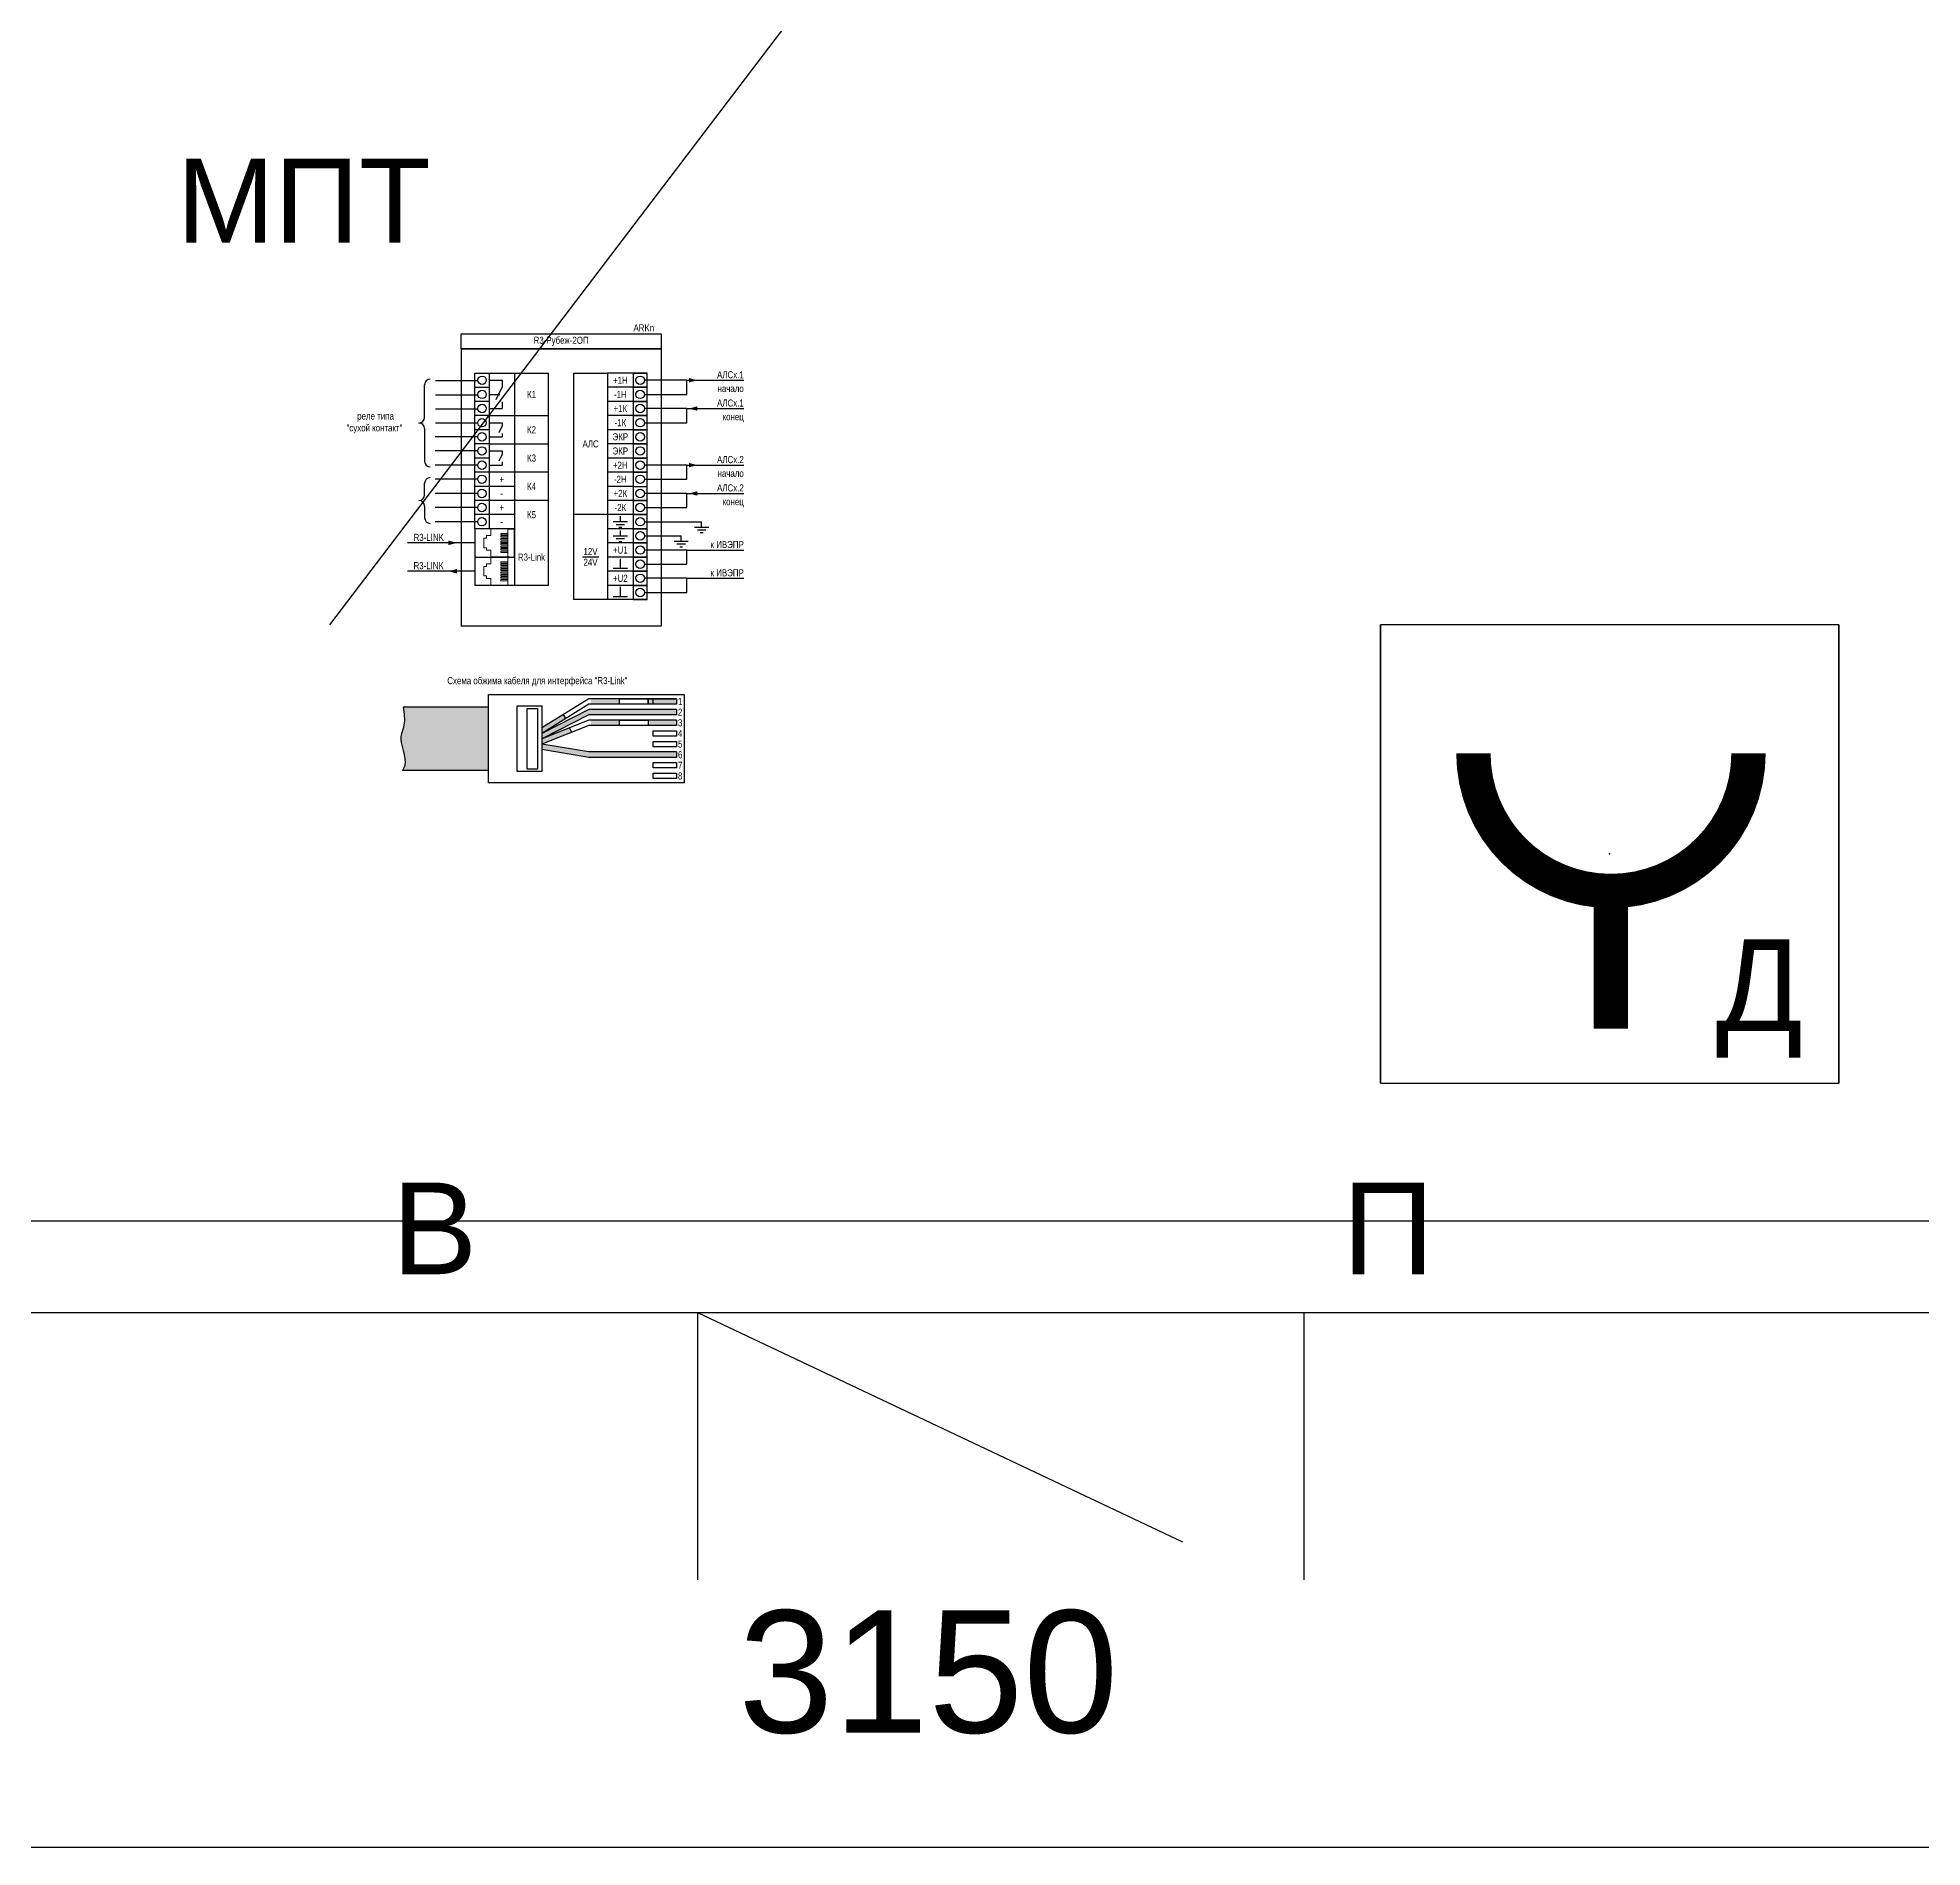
# Model space of a CAD drawing. Header units: millimetres. Extents: x 0 to 351840, y -132678 to 32417.
# Drawn here: x 2754.68 to 2779.35, y 200.5 to 224.18 of the extents above; entities that cross this region are included whole.
import ezdxf
from ezdxf.enums import TextEntityAlignment as Align

# ---------------------------------------------------------------- set-up
doc = ezdxf.new("R2010")
doc.units = ezdxf.units.MM
for name, color, linetype in [('AGPT-MARK', 7, 'Continuous'), ('AGPT-SCHEME', 3, 'Continuous'), ('AGPT-ZONE', 7, 'Continuous')]:
    doc.layers.add(name, color=color, linetype=linetype)
doc.layers.add('RC-Дымоудаление', color=1, linetype='Continuous', lineweight=30)
doc.layers.add('RC-Схемы', color=7, linetype='Continuous', lineweight=0)
doc.styles.add('AGPT', font='arial.ttf')
doc.styles.add('RubezhCAD', font='arial.ttf', dxfattribs={"width": 0.8})
doc.styles.get("Standard").update_dxf_attribs({"font": 'arial.ttf'})

# ---------------------------------------------------------------- blocks, each defined once
blk = doc.blocks.new('разьем')
for p, q in [((0, -1000), (0, 0)), ((-753, -332), (-854, -332)), ((-854, -668), (-854, -333)), ((-600, -242), (-753, -242)), ((-753, -242), (-753, -332)), ((-600, 0), (-600, -242)), ((-254, -210), (-254, -163)), ((0, -163), (-254, -163)), ((0, -210), (-254, -210)), ((-254, -299), (-254, -253)), ((0, -253), (-254, -253)), ((0, -299), (-254, -299)), ((-254, -389), (-254, -343)), ((0, -343), (-254, -343)), ((0, -389), (-254, -389)), ((-254, -479), (-254, -432)), ((0, -432), (-254, -432)), ((0, -479), (-254, -479)), ((-254, -568), (-254, -522)), ((0, -522), (-254, -522)), ((0, -568), (-254, -568)), ((-254, -658), (-254, -612)), ((0, -612), (-254, -612)), ((0, -658), (-254, -658)), ((-753, -668), (-854, -668)), ((-753, -758), (-753, -668)), ((-600, -758), (-753, -758)), ((-600, -1000), (-600, -758)), ((-254, -748), (-254, -701)), ((0, -701), (-254, -701)), ((0, -748), (-254, -748)), ((-254, -838), (-254, -791)), ((0, -791), (-254, -791)), ((0, -838), (-254, -838))]:
    blk.add_line(p, q)
blk = doc.blocks.new('RC-TSP-RUBEZH-R3-2OP-1')
h = blk.add_hatch(color=256)
h.dxf.hatch_style = 1
h.set_gradient(color1=(255, 127, 0), color2=(255, 127, 0), tint=1)
h.paths.add_polyline_path([(21.45, -55.08), (21.45, -53.18), (11.37, -53.18), (11.37, -55.08)])
h = blk.add_hatch(color=256)
h.dxf.hatch_style = 1
h.set_gradient(color1=(255, 127, 0), color2=(255, 127, 0), tint=1)
h.paths.add_polyline_path([(41.61, -55.08), (41.61, -53.18), (31.53, -53.18), (31.53, -55.08)])
h = blk.add_hatch(color=256)
h.dxf.hatch_style = 1
h.set_gradient(color1=(51, 51, 51), color2=(132, 132, 132), rotation=90, tint=1, name='CYLINDER')
edge = h.paths.add_edge_path()
edge.add_line((-24.87, -78.47), (-24.87, -56.1))
edge.add_line((-24.87, -56.1), (-54.98, -56.1))
edge.add_spline(control_points=[(-54.98, -56.1), (-54.7, -58.31), (-54.17, -62.4), (-57.33, -68.27), (-52.98, -75.39), (-55.19, -78.4), (-55.22, -78.44)], knot_values=[0, 0, 0, 0, 258.286067, 479.760953, 905.2685, 910.498265, 910.498265, 910.498265, 910.498265], degree=3, periodic=0)
edge.add_line((-55.24, -78.47), (-24.87, -78.47))
h = blk.add_hatch(color=256)
h.dxf.hatch_style = 1
h.set_gradient(color1=(255, 127, 0), color2=(255, 127, 0), tint=1)
h.paths.add_polyline_path([(10.62, -56.94), (-6.02, -65.39), (-6.02, -67.29), (10.62, -58.83), (41.61, -58.83), (41.61, -56.94)])
h = blk.add_hatch(color=256)
h.dxf.hatch_style = 1
h.set_gradient(color1=(255, 127, 0), color2=(255, 127, 0), tint=1)
h.paths.add_polyline_path([(-6.02, -63.49), (-6.02, -65.39), (2.49, -60.11), (1.64, -58.74)])
h = blk.add_hatch(color=256)
h.dxf.hatch_style = 1
h.set_gradient(color1=(51, 204, 0), color2=(51, 204, 0), tint=1)
h.paths.add_polyline_path([(4.47, -65.03), (3.82, -63.39), (-6.02, -67.29), (-6.02, -69.18)])
h = blk.add_hatch(color=256)
h.dxf.hatch_style = 1
h.set_gradient(color1=(51, 204, 0), color2=(51, 204, 0), tint=1)
h.paths.add_polyline_path([(21.45, -62.59), (21.45, -60.7), (11.37, -60.7), (11.37, -62.59)])
h = blk.add_hatch(color=256)
h.dxf.hatch_style = 1
h.set_gradient(color1=(51, 204, 0), color2=(51, 204, 0), tint=1)
h.paths.add_polyline_path([(41.61, -62.59), (41.61, -60.7), (31.53, -60.7), (31.53, -62.59)])
h = blk.add_hatch(color=256)
h.dxf.hatch_style = 1
h.set_gradient(color1=(51, 204, 0), color2=(51, 204, 0), tint=1)
h.paths.add_polyline_path([(10.62, -71.98), (-6.02, -69.18), (-6.02, -71.08), (10.62, -73.87), (41.61, -73.87), (41.61, -71.98)])
for p, q in [((-34.55, 70.47), (-34.55, -27.5)), ((-29.67, 21.91), (-29.67, 61.91)), ((-47.46, 46.3), (-47.46, 57.78)), ((-28.64, 59.19), (-43.64, 59.19)), ((-28.64, 54.19), (-43.64, 54.19)), ((-24.66, 59.41), (-20.08, 59.41)), ((-24.66, 54.41), (-20.86, 54.41)), ((-20.08, 57.09), (-22.3, 52.52)), ((-20.08, 59.41), (-20.08, 57.09)), ((45.24, 59.41), (30.24, 59.41)), ((30.24, 54.41), (45.24, 54.41)), ((45.24, 54.41), (45.24, 59.41)), ((45.24, 59.41), (65.37, 59.41)), ((45.24, 54.41), (45.24, 59.41)), ((-28.64, 49.19), (-43.64, 49.19)), ((-24.66, 49.41), (-20.08, 49.41)), ((-20.08, 51.74), (-20.08, 49.41)), ((45.23, 49.41), (30.23, 49.41)), ((45.23, 44.41), (45.23, 49.41)), ((45.23, 49.41), (65.37, 49.41)), ((-47.46, 42.3), (-47.46, 30.82)), ((-28.65, 44.19), (-43.65, 44.19)), ((-24.65, 44.41), (-20.06, 44.41)), ((-20.06, 43.25), (-21.22, 40.87)), ((-20.09, 40.58), (-20.09, 39.41)), ((-20.06, 44.41), (-20.06, 43.25)), ((30.23, 44.41), (45.23, 44.41)), ((-28.67, 39.41), (-43.67, 39.41)), ((-28.67, 34.41), (-43.67, 34.41)), ((-24.67, 39.41), (-20.09, 39.41)), ((-24.65, 34.41), (-20.06, 34.41)), ((-20.06, 34.41), (-20.06, 33.25)), ((-28.67, 29.41), (-43.67, 29.41)), ((-24.67, 29.41), (-20.09, 29.41)), ((-20.06, 33.25), (-21.22, 30.87)), ((-20.09, 30.58), (-20.09, 29.41)), ((-3.67, 6.91), (-3.66, 26.91)), ((45.24, 29.41), (30.24, 29.41)), ((45.24, 24.41), (45.24, 29.41)), ((45.24, 29.41), (65.37, 29.41)), ((45.24, 24.41), (45.24, 29.41)), ((-47.46, 18.91), (-47.46, 23)), ((-28.69, 24.41), (-43.69, 24.41)), ((30.24, 24.41), (45.24, 24.41)), ((-47.46, 14.91), (-47.46, 10.83)), ((-28.69, 19.41), (-43.69, 19.41)), ((-28.69, 14.41), (-43.69, 14.41)), ((45.23, 19.41), (30.23, 19.41)), ((30.23, 14.41), (45.24, 14.41)), ((45.23, 14.41), (45.23, 19.41)), ((45.23, 19.41), (65.37, 19.41)), ((-28.69, 9.41), (-43.69, 9.41)), ((-18.01, 6.91), (-15.68, 6.91)), ((-15.68, 6.91), (-15.68, -13.09)), ((17.22, 11.91), (5.22, 11.91)), ((30.23, 9.41), (50.47, 9.41)), ((-29.69, 1.93), (-53.46, 1.93)), ((30.24, 4.41), (43.21, 4.41)), ((-29.69, -3.09), (-29.69, -13.09)), ((-17.41, -3.09), (-24.01, -3.09)), ((14.11, -3.09), (8.34, -3.09)), ((45.24, -0.59), (30.24, -0.59)), ((30.24, -5.59), (45.24, -5.59)), ((45.24, -5.59), (45.24, -0.59)), ((45.24, -0.59), (65.37, -0.59)), ((45.24, -5.59), (45.24, -0.59)), ((45.24, -5.59), (45.24, -0.59)), ((-29.68, -8.1), (-53.46, -8.07)), ((-3.67, -13.09), (-29.69, -13.09)), ((45.24, -10.59), (30.24, -10.59)), ((45.24, -15.59), (45.24, -10.59)), ((45.24, -10.59), (65.37, -10.59)), ((45.24, -15.59), (45.24, -10.59)), ((45.24, -15.59), (45.24, -10.59)), ((17.22, -18.09), (5.22, -18.09)), ((30.24, -15.59), (45.24, -15.59)), ((10.62, -53.18), (-6.02, -63.49)), ((41.61, -53.18), (10.62, -53.18)), ((-24.87, -56.1), (-54.98, -56.1)), ((-24.87, -59.33), (-24.87, -56.1)), ((10.62, -55.08), (-6.02, -65.39)), ((10.62, -56.94), (-6.02, -65.39)), ((10.62, -58.83), (-6.02, -67.29)), ((2.49, -60.11), (1.64, -58.74)), ((33.34, -55.08), (10.62, -55.08)), ((41.61, -56.94), (10.62, -56.94)), ((41.61, -58.83), (10.62, -58.83)), ((41.61, -56.94), (41.61, -58.83)), ((10.62, -60.7), (-6.02, -67.29)), ((10.62, -62.59), (-6.02, -69.18)), ((3.82, -63.39), (4.47, -65.03)), ((41.61, -60.7), (10.62, -60.7)), ((41.61, -62.59), (10.62, -62.59)), ((41.61, -60.7), (41.61, -62.59)), ((10.62, -71.98), (-6.02, -69.18)), ((10.62, -73.87), (-6.02, -71.08)), ((41.61, -71.98), (10.62, -71.98)), ((41.61, -71.98), (41.61, -73.87)), ((-24.87, -78.47), (-55.25, -78.47)), ((41.61, -73.87), (10.62, -73.87))]:
    blk.add_line(p, q)
for points in [[(-34.55, 75.87), (36.11, 75.87), (36.11, 70.47), (-34.55, 70.47)], [(-29.69, -3.09), (-15.68, -3.09), (-15.68, 6.91), (-29.69, 6.91)], [(-24.87, -51.7), (44.3, -51.67), (44.3, -82.84), (-24.87, -82.87)], [(21.45, -53.18), (31.53, -53.18), (31.53, -55.08), (21.45, -55.08)], [(31.53, -53.18), (41.61, -53.18), (41.61, -55.08), (31.53, -55.08)], [(33.34, -53.18), (41.61, -53.18), (41.61, -55.08), (33.34, -55.08)], [(-14.69, -55.69), (-6.02, -55.69), (-6.02, -78.88), (-14.69, -78.88)], [(-7.53, -78), (-11.22, -78), (-11.22, -56.57), (-7.53, -56.57)], [(21.45, -60.7), (31.53, -60.7), (31.53, -62.59), (21.45, -62.59)], [(33.34, -64.46), (41.61, -64.46), (41.61, -66.35), (33.34, -66.35)], [(33.34, -68.22), (41.61, -68.22), (41.61, -70.11), (33.34, -70.11)], [(33.34, -75.74), (41.61, -75.74), (41.61, -77.63), (33.34, -77.63)], [(33.34, -79.5), (41.61, -79.5), (41.61, -81.39), (33.34, -81.39)]]:
    blk.add_lwpolyline(points, close=True)
for points in [[(-34.55, 70.47), (36.11, 70.47)], [(36.11, 70.47), (36.11, -27.5)], [(-29.67, 61.91), (-24.66, 61.91)], [(-24.67, 61.91), (-15.67, 61.91)], [(-24.66, 61.91), (-24.66, 56.91)], [(-15.67, 61.91), (-15.67, 46.91)], [(-15.67, 61.91), (-3.66, 61.91)], [(-3.66, 46.91), (-3.66, 61.91)], [(5.22, 61.91), (17.23, 61.91)], [(5.22, 61.91), (5.22, -18.09)], [(26.24, 61.91), (17.23, 61.91)], [(26.23, 61.91), (17.23, 61.91)], [(17.23, 61.91), (17.23, 56.91)], [(31.23, 61.91), (26.23, 61.91)], [(26.23, 61.91), (26.23, 56.91)], [(26.24, 61.91), (31.24, 61.91)], [(31.24, 56.91), (31.24, 61.91)], [(-29.67, 56.91), (-24.66, 56.91)], [(-24.66, 56.91), (-24.66, 51.91)], [(26.23, 56.91), (17.22, 56.91)], [(26.23, 56.91), (17.23, 56.91)], [(17.23, 56.91), (17.23, 51.91)], [(26.24, 56.91), (17.23, 56.91)], [(31.23, 56.91), (26.23, 56.91)], [(26.23, 56.91), (26.23, 51.91)], [(31.23, 56.91), (26.23, 56.91)], [(26.24, 56.91), (31.24, 56.91)], [(31.24, 51.91), (31.24, 56.91)], [(-24.66, 51.91), (-29.67, 51.91)], [(-24.66, 46.91), (-29.67, 46.91)], [(-29.67, 41.91), (-29.67, 46.91)], [(-25.33, 46.91), (-3.66, 46.91)], [(-24.66, 51.91), (-24.66, 46.91)], [(-24.66, 46.91), (-24.66, 41.91)], [(-15.67, 46.91), (-3.66, 46.91)], [(-15.67, 46.91), (-15.67, 36.91)], [(-15.67, 46.91), (-3.66, 46.91)], [(-3.66, 26.91), (-3.66, 46.91)], [(26.23, 51.91), (17.22, 51.91)], [(26.23, 46.91), (17.22, 46.91)], [(26.23, 51.91), (17.23, 51.91)], [(17.23, 51.91), (17.23, 46.91)], [(26.24, 51.91), (17.23, 51.91)], [(26.23, 46.91), (17.23, 46.91)], [(17.23, 46.91), (17.23, 41.91)], [(26.24, 46.91), (17.23, 46.91)], [(26.23, 51.91), (26.23, 46.91)], [(31.23, 51.91), (26.23, 51.91)], [(31.23, 46.91), (26.23, 46.91)], [(26.23, 46.91), (26.23, 41.91)], [(26.24, 51.91), (31.24, 51.91)], [(26.24, 46.91), (31.24, 46.91)], [(31.24, 46.91), (31.24, 51.91)], [(31.24, 41.91), (31.24, 46.91)], [(-24.67, 41.91), (-29.67, 41.91)], [(-29.67, 36.91), (-29.67, 41.91)], [(-24.67, 41.91), (-29.67, 41.91)], [(-24.67, 41.91), (-24.67, 36.91)], [(26.23, 41.91), (17.22, 41.91)], [(26.23, 41.91), (17.23, 41.91)], [(17.23, 41.91), (17.23, 36.91)], [(26.24, 41.91), (17.23, 41.91)], [(26.23, 41.91), (26.23, 36.91)], [(31.23, 41.91), (26.23, 41.91)], [(26.24, 41.91), (31.24, 41.91)], [(31.24, 36.91), (31.24, 41.91)], [(-24.67, 36.91), (-29.67, 36.91)], [(-24.67, 36.91), (-29.67, 36.91)], [(-29.67, 31.91), (-29.67, 36.91)], [(-24.67, 36.91), (-3.66, 36.91)], [(-24.67, 36.91), (-24.67, 31.91)], [(-15.67, 36.91), (-15.67, 26.91)], [(-15.66, 36.91), (-3.66, 36.91)], [(26.23, 36.91), (17.23, 36.91)], [(26.24, 36.91), (17.23, 36.91)], [(17.23, 36.91), (17.23, 31.91)], [(31.24, 36.91), (26.23, 36.91)], [(26.24, 36.91), (31.24, 36.91)], [(26.24, 36.91), (26.24, 31.91)], [(31.24, 31.91), (31.24, 36.91)], [(-29.69, 21.91), (-29.69, 26.91)], [(-3.66, 26.91), (-29.69, 26.91)], [(-24.67, 31.91), (-29.67, 31.91)], [(-29.67, 26.91), (-29.67, 31.91)], [(-24.67, 31.91), (-29.67, 31.91)], [(-24.67, 31.91), (-24.67, 26.91)], [(-24.67, 26.91), (-24.67, 21.91)], [(-15.68, 26.91), (-15.68, 6.91)], [(26.23, 26.91), (17.22, 26.91)], [(26.24, 31.91), (17.23, 31.91)], [(17.23, 31.91), (17.23, 26.91)], [(26.24, 31.91), (17.23, 31.91)], [(26.24, 31.91), (17.23, 31.91)], [(26.24, 26.91), (17.23, 26.91)], [(26.24, 26.91), (17.23, 26.91)], [(17.23, 26.91), (17.23, 21.91)], [(31.23, 26.91), (26.23, 26.91)], [(26.23, 26.91), (26.23, 21.91)], [(31.24, 31.91), (26.24, 31.91)], [(26.24, 31.91), (26.24, 26.91)], [(26.24, 31.91), (31.24, 31.91)], [(26.24, 26.91), (31.24, 26.91)], [(26.24, 26.91), (31.24, 26.91)], [(31.24, 26.91), (31.24, 31.91)], [(31.24, 21.91), (31.24, 26.91)], [(-24.69, 21.91), (-29.69, 21.91)], [(-29.69, 16.91), (-29.69, 21.91)], [(-15.68, 21.91), (-29.69, 21.91)], [(-24.67, 21.91), (-24.67, 16.91)], [(26.23, 21.91), (17.22, 21.91)], [(17.23, 21.91), (17.23, 16.91)], [(26.23, 21.91), (17.23, 21.91)], [(26.24, 21.91), (17.23, 21.91)], [(26.23, 21.91), (31.23, 21.91)], [(26.23, 21.91), (26.23, 16.91)], [(26.24, 21.91), (31.24, 21.91)], [(31.24, 16.91), (31.24, 21.91)], [(-29.69, 11.91), (-29.69, 16.91)], [(-3.67, 16.9), (-29.68, 16.91)], [(-24.67, 16.91), (-24.67, 11.91)], [(26.23, 16.91), (17.22, 16.91)], [(26.23, 16.91), (17.23, 16.91)], [(17.23, 16.91), (17.23, 11.91)], [(26.24, 16.91), (17.23, 16.91)], [(26.23, 16.91), (26.23, 11.91)], [(31.23, 16.91), (26.23, 16.91)], [(26.24, 16.91), (31.24, 16.91)], [(31.24, 11.91), (31.24, 16.91)], [(-29.69, 6.91), (-29.69, 11.91)], [(-15.68, 11.91), (-29.69, 11.91)], [(-24.67, 11.91), (-24.67, 6.91)], [(-3.67, -3.09), (-3.67, 6.91)], [(26.23, 11.91), (17.22, 11.91)], [(26.23, 11.91), (17.23, 11.91)], [(17.23, 11.91), (17.23, 6.91)], [(26.24, 11.91), (17.23, 11.91)], [(26.24, 6.91), (17.23, 6.91)], [(26.23, 6.91), (17.23, 6.91)], [(17.23, 6.91), (17.23, 1.91)], [(19.24, 9.47), (24.24, 9.47)], [(20.24, 8.47), (23.24, 8.47)], [(21.24, 7.47), (22.24, 7.47)], [(21.74, 9.47), (21.74, 11.34)], [(31.23, 11.91), (26.23, 11.91)], [(26.23, 11.91), (26.23, 6.91)], [(31.23, 6.91), (26.23, 6.91)], [(26.24, 11.91), (31.24, 11.91)], [(26.24, 6.91), (31.24, 6.91)], [(26.24, 6.91), (26.24, 1.91)], [(31.23, 6.91), (31.24, 11.91)], [(31.24, 1.91), (31.24, 6.91)], [(47.97, 7.54), (52.97, 7.54)], [(50.47, 7.54), (50.47, 9.41)], [(26.24, 1.91), (17.23, 1.91)], [(17.23, 1.91), (17.23, -3.09)], [(26.24, 1.91), (17.23, 1.91)], [(26.24, 1.91), (17.23, 1.91)], [(19.24, 4.47), (24.24, 4.47)], [(20.24, 3.47), (23.24, 3.47)], [(21.24, 2.47), (22.24, 2.47)], [(21.74, 4.47), (21.74, 6.34)], [(31.24, 1.91), (26.24, 1.91)], [(26.24, 1.91), (26.24, -3.09)], [(31.24, 1.91), (26.24, 1.91)], [(26.24, 1.91), (31.24, 1.91)], [(31.24, -3.09), (31.24, 1.91)], [(40.71, 2.54), (45.71, 2.54)], [(41.71, 1.54), (44.71, 1.54)], [(42.71, 0.54), (43.71, 0.54)], [(43.21, 2.54), (43.21, 4.41)], [(48.97, 6.54), (51.97, 6.54)], [(49.97, 5.54), (50.97, 5.54)], [(-3.67, -13.09), (-3.67, -3.09)], [(26.23, -3.09), (17.22, -3.09)], [(26.24, -3.09), (17.23, -3.09)], [(26.24, -3.09), (17.23, -3.09)], [(17.23, -3.09), (17.23, -8.09)], [(21.74, -7), (21.74, -3.66)], [(31.23, -3.09), (26.23, -3.09)], [(26.23, -3.09), (26.23, -8.09)], [(26.24, -3.09), (31.24, -3.09)], [(26.24, -3.09), (31.24, -3.09)], [(31.23, -8.09), (31.23, -3.09)], [(26.23, -8.09), (17.22, -8.09)], [(26.23, -13.09), (17.22, -13.09)], [(17.23, -8.09), (17.23, -13.09)], [(26.23, -8.09), (17.23, -8.09)], [(26.24, -8.09), (17.23, -8.09)], [(26.23, -13.09), (17.23, -13.09)], [(17.23, -13.09), (17.23, -18.09)], [(26.24, -13.09), (17.23, -13.09)], [(19.24, -7), (24.24, -7)], [(31.23, -8.09), (26.23, -8.09)], [(26.23, -8.09), (26.23, -13.09)], [(26.23, -13.09), (26.23, -18.09)], [(31.23, -13.09), (26.23, -13.09)], [(26.24, -8.09), (31.23, -8.09)], [(26.24, -13.09), (31.24, -13.09)], [(31.24, -13.09), (31.23, -8.09)], [(31.24, -18.09), (31.24, -13.09)], [(26.23, -18.09), (17.22, -18.09)], [(26.23, -18.09), (17.23, -18.09)], [(26.24, -18.09), (17.23, -18.09)], [(19.24, -17), (24.24, -17)], [(21.74, -17), (21.74, -13.66)], [(31.23, -18.09), (26.23, -18.09)], [(26.24, -18.09), (31.24, -18.09)], [(36.11, -27.5), (-34.55, -27.5)]]:
    blk.add_lwpolyline(points)
for points in [[(-25.66, 59.41, -1), (-28.66, 59.41, -1)], [(30.23, 59.41, -1), (27.23, 59.41, -1)], [(-25.66, 54.41, -1), (-28.66, 54.41, -1)], [(30.23, 54.41, -1), (27.23, 54.41, -1)], [(-25.66, 49.41, -1), (-28.66, 49.41, -1)], [(30.23, 49.41, -1), (27.23, 49.41, -1)], [(-25.67, 44.41, -1), (-28.67, 44.41, -1)], [(-25.67, 39.41, -1), (-28.67, 39.41, -1)], [(30.23, 44.41, -1), (27.23, 44.41, -1)], [(30.23, 39.41, -1), (27.23, 39.41, -1)], [(-25.67, 34.41, -1), (-28.67, 34.41, -1)], [(30.24, 34.41, -1), (27.24, 34.41, -1)], [(-25.67, 29.41, -1), (-28.67, 29.41, -1)], [(30.24, 29.41, -1), (27.24, 29.41, -1)], [(-25.69, 24.41, -1), (-28.69, 24.41, -1)], [(-25.69, 19.41, -1), (-28.69, 19.41, -1)], [(30.23, 24.41, -1), (27.23, 24.41, -1)], [(30.23, 19.41, -1), (27.23, 19.41, -1)], [(-25.69, 14.41, -1), (-28.69, 14.41, -1)], [(30.23, 14.41, -1), (27.23, 14.41, -1)], [(-25.69, 9.41, -1), (-28.69, 9.41, -1)], [(30.23, 9.41, -1), (27.23, 9.41, -1)], [(30.24, 4.41, -1), (27.24, 4.41, -1)], [(30.24, -0.59, -1), (27.24, -0.59, -1)], [(30.23, -5.59, -1), (27.23, -5.59, -1)], [(30.23, -10.59, -1), (27.23, -10.59, -1)], [(30.23, -15.59, -1), (27.23, -15.59, -1)]]:
    blk.add_lwpolyline(points, format="xyb", close=True)
for centre, start, end in [((-45.46, 57.78), 90, 180), ((-49.46, 46.3), 270, 0), ((-49.46, 42.3), 0, 90), ((-45.46, 30.82), 180, 270), ((-45.46, 23), 90, 180), ((-49.46, 18.91), 270, 0), ((-49.46, 14.91), 0, 90), ((-45.46, 10.83), 180, 270)]:
    blk.add_arc(centre, 2, start, end)
blk.add_open_spline([(-54.98, -56.1), (-54.7, -58.31), (-54.17, -62.4), (-57.33, -68.27), (-52.98, -75.39), (-55.19, -78.4), (-55.22, -78.44), (-55.23, -78.45), (-55.24, -78.46), (-55.25, -78.47)], degree=3, knots=[0, 0, 0, 0, 258.286067, 479.760953, 905.2685, 910.498265, 910.498265, 910.498265, 912.069163, 912.069163, 912.069163, 912.069163])
at = {"extrusion": (0, 0, -1)}
for points in [[(-45.97, 58.62), (-48.96, 59.41), (-45.97, 60.2)], [(-45.97, 58.62), (-48.97, 59.41), (-45.97, 60.2)], [(-48.96, 50.19), (-45.97, 49.4), (-48.96, 48.61)], [(-48.97, 50.19), (-45.97, 49.4), (-48.97, 48.61)], [(-45.97, 28.62), (-48.96, 29.41), (-45.97, 30.2)], [(-45.97, 28.62), (-48.97, 29.41), (-45.97, 30.2)], [(-48.96, 20.19), (-45.97, 19.4), (-48.96, 18.61)], [(-48.97, 20.19), (-45.97, 19.4), (-48.97, 18.61)], [(39.06, 1.14), (36.06, 1.93), (39.06, 2.72)], [(39.05, 1.14), (36.05, 1.93), (39.05, 2.72)], [(36.06, -7.3), (39.06, -8.09), (36.06, -8.88)], [(36.06, -7.3), (39.05, -8.09), (36.06, -8.88)]]:
    blk.add_solid(points, dxfattribs=at)
at = {"layer": 'RC-Схемы', "xscale": 0.01, "yscale": 0.01, "zscale": 0.01}
for p in [(-18.01, 6.91), (-18.01, -3.09)]:
    blk.add_blockref('разьем', p, dxfattribs=at)
at = {"layer": 'RC-Схемы', "style": 'RubezhCAD', "width": 0.8}
for s, p in [('ARKn', (26.38, 76.67)), ('Схема обжима кабеля для интерфейса "R3-Link"', (-39.44, -48.01))]:
    blk.add_text(s, height=2.5, dxfattribs=at).set_placement(p)
for s, p in [('+1Н', (21.73, 59.41)), ('К1', (-9.66, 54.41)), ('-1Н', (21.73, 54.41)), ('+1К', (21.73, 49.41)), ('К2', (-9.66, 41.91)), ('ЭКР', (21.73, 39.41)), ('-1К', (21.73, 44.41)), ('АЛС', (11.22, 36.91)), ('ЭКР', (21.73, 34.41)), ('К3', (-9.66, 31.91)), ('+2Н', (21.73, 29.41)), ('+', (-20.18, 24.41)), ('К4', (-9.66, 21.91)), ('+2К', (21.73, 19.41)), ('-2Н', (21.73, 24.41)), ('+', (-20.18, 14.41)), ('-', (-20.18, 19.41)), ('-2К', (21.73, 14.41)), ('-', (-20.19, 9.41)), ('К5', (-9.67, 11.91)), ('12V', (11.2, -1.13)), ('+U1', (21.73, -0.59)), ('R3-Link', (-9.67, -3.09)), ('24V', (11.2, -4.92)), ('+U2', (21.73, -10.59)), ('1', (42.89, -54.13)), ('2', (42.89, -57.89)), ('4', (42.89, -65.41)), ('3', (42.89, -61.65)), ('5', (42.89, -69.17)), ('6', (42.89, -72.92)), ('8', (42.89, -80.44)), ('7', (42.89, -76.68))]:
    blk.add_text(s, height=2.5, dxfattribs=at).set_placement(p, align=Align.MIDDLE_CENTER)
for s, p in [('АЛСx.1', (65.37, 61.36)), ('начало', (65.37, 56.5)), ('АЛСx.1', (65.37, 51.36)), ('конец', (65.37, 46.5)), ('АЛСx.2', (65.37, 31.36)), ('начало', (65.37, 26.5)), ('АЛСx.2', (65.37, 21.36)), ('конец', (65.37, 16.5)), ('R3-LINK', (-40.65, 3.88)), ('к ИВЭПР', (65.37, 1.35)), ('R3-LINK', (-40.66, -6.12)), ('к ИВЭПР', (65.37, -8.65))]:
    blk.add_text(s, height=2.5, dxfattribs=at).set_placement(p, align=Align.MIDDLE_RIGHT)
at = {"layer": 'RC-Схемы', "insert": (0.8, 73.17), "char_height": 2.5, "width": 70.6926, "attachment_point": 5, "style": 'RubezhCAD'}
blk.add_mtext('R3-Рубеж-2ОП', dxfattribs=at)
at = {"layer": 'RC-Схемы', "insert": (-65.18, 44.3), "char_height": 2.5, "attachment_point": 5, "style": 'RubezhCAD'}
blk.add_mtext_dynamic_manual_height_columns(' реле типа\\P"сухой контакт"', width=31.3689, gutter_width=12.5, heights=[0], dxfattribs=at)
blk = doc.blocks.new('RC-UGO-UDPD-01_1')
at = {"layer": 'RC-Дымоудаление', "ltscale": 30}
blk.add_lwpolyline([(2.5, 2.5), (2.5, -2.5), (-2.5, -2.5), (-2.5, 2.5)], close=True, dxfattribs=at)
at = {"layer": 'RC-Дымоудаление'}
blk.add_attdef('PSTN', text='', height=2.5, dxfattribs=at).set_placement((1.321, 2.319), align=Align.BOTTOM_LEFT)
blk.add_wipeout([(2.5, 2.5), (2.5, -2.5), (-2.5, -2.5), (-2.5, 2.5)]).dxf.layer = 'RC-Дымоудаление'
for p, q in [((-2.5, 2.5), (-2.5, -2.5)), ((2.5, 2.5), (-2.5, 2.5)), ((2.5, -2.5), (2.5, 2.5)), ((-2.5, -2.5), (2.5, -2.5))]:
    blk.add_line(p, q, dxfattribs=at)
at = {"layer": 'RC-Дымоудаление', "ltscale": 30, "const_width": 0.375}
blk.add_lwpolyline([(-1.485, 1.096, 1), (1.515, 1.096, 1)], format="xyb", dxfattribs=at)
blk.add_lwpolyline([(0.015, -0.404), (0.015, -1.904)], dxfattribs=at)
at = {"layer": 'RC-Дымоудаление'}
blk.add_point((0, 0), dxfattribs=at)
blk.add_text('Д', height=1, dxfattribs=at).set_placement((1.159, -1.932))

msp = doc.modelspace()

# ---------------------------------------------------------------- linework, layer by layer
at = {"layer": 'AGPT-MARK', "color": 8}
for points in [[(2755.5, 207.5), (2757.5, 207.5)], [(2759.5, 207.5), (2761.5, 207.5)], [(2763.5, 207.5), (2765.5, 207.5)], [(2767.5, 207.5), (2769.5, 207.5)], [(2771.5, 207.5), (2773.5, 207.5)], [(2775.5, 207.5), (2777.5, 207.5)]]:
    msp.add_lwpolyline(points, dxfattribs=at)
at = {"layer": 'AGPT-MARK'}
for points in [[(2763.314, 207.5), (2763.314, 204)], [(2763.314, 207.5), (2769.664, 204.5)], [(2771.252, 207.5), (2771.252, 204)], [(2739.5, 200.5), (2796.2, 200.5)]]:
    msp.add_lwpolyline(points, dxfattribs=at)
at = {"layer": 'AGPT-ZONE'}
for points in [[(2739.5, 207.5), (2796.2, 207.5), (2796.2, 250.7), (2739.5, 250.7)], [(2740.7, 208.7), (2795, 208.7), (2795, 249.5), (2740.7, 249.5)]]:
    msp.add_lwpolyline(points, close=True, dxfattribs=at)

# ---------------------------------------------------------------- block references
at = {"layer": 'AGPT-SCHEME', "xscale": 0.03702755231090635, "yscale": 0.03702755231090635}
msp.add_blockref('RC-TSP-RUBEZH-R3-2OP-1', (2761.5, 217.5), dxfattribs=at)

# ---------------------------------------------------------------- texts
at = {"layer": 'AGPT-MARK', "style": 'AGPT'}
for s, height, p in [('МПТ', 1.1, (2756.5, 221.5)), ('В', 1.2, (2759.314, 208)), ('П', 1.2, (2771.752, 208)), ('3150', 1.6, (2763.85, 202))]:
    msp.add_text(s, height=height, dxfattribs=at).set_placement(p)

# ---------------------------------------------------------------- next in the draw order: block references
at = {"layer": 'AGPT-SCHEME', "xscale": 1.199999999783904, "yscale": 1.199999999783904}
msp.add_blockref('RC-UGO-UDPD-01_1', (2775.252, 213.5), dxfattribs=at)

# ---------------------------------------------------------------- next in the draw order: linework, layer by layer
at = {"layer": 'AGPT-SCHEME', "color": 3}
msp.add_lwpolyline([(2779.19, 243.7), (2758.5, 216.5)], dxfattribs=at)

doc.saveas('drawing.dxf')
